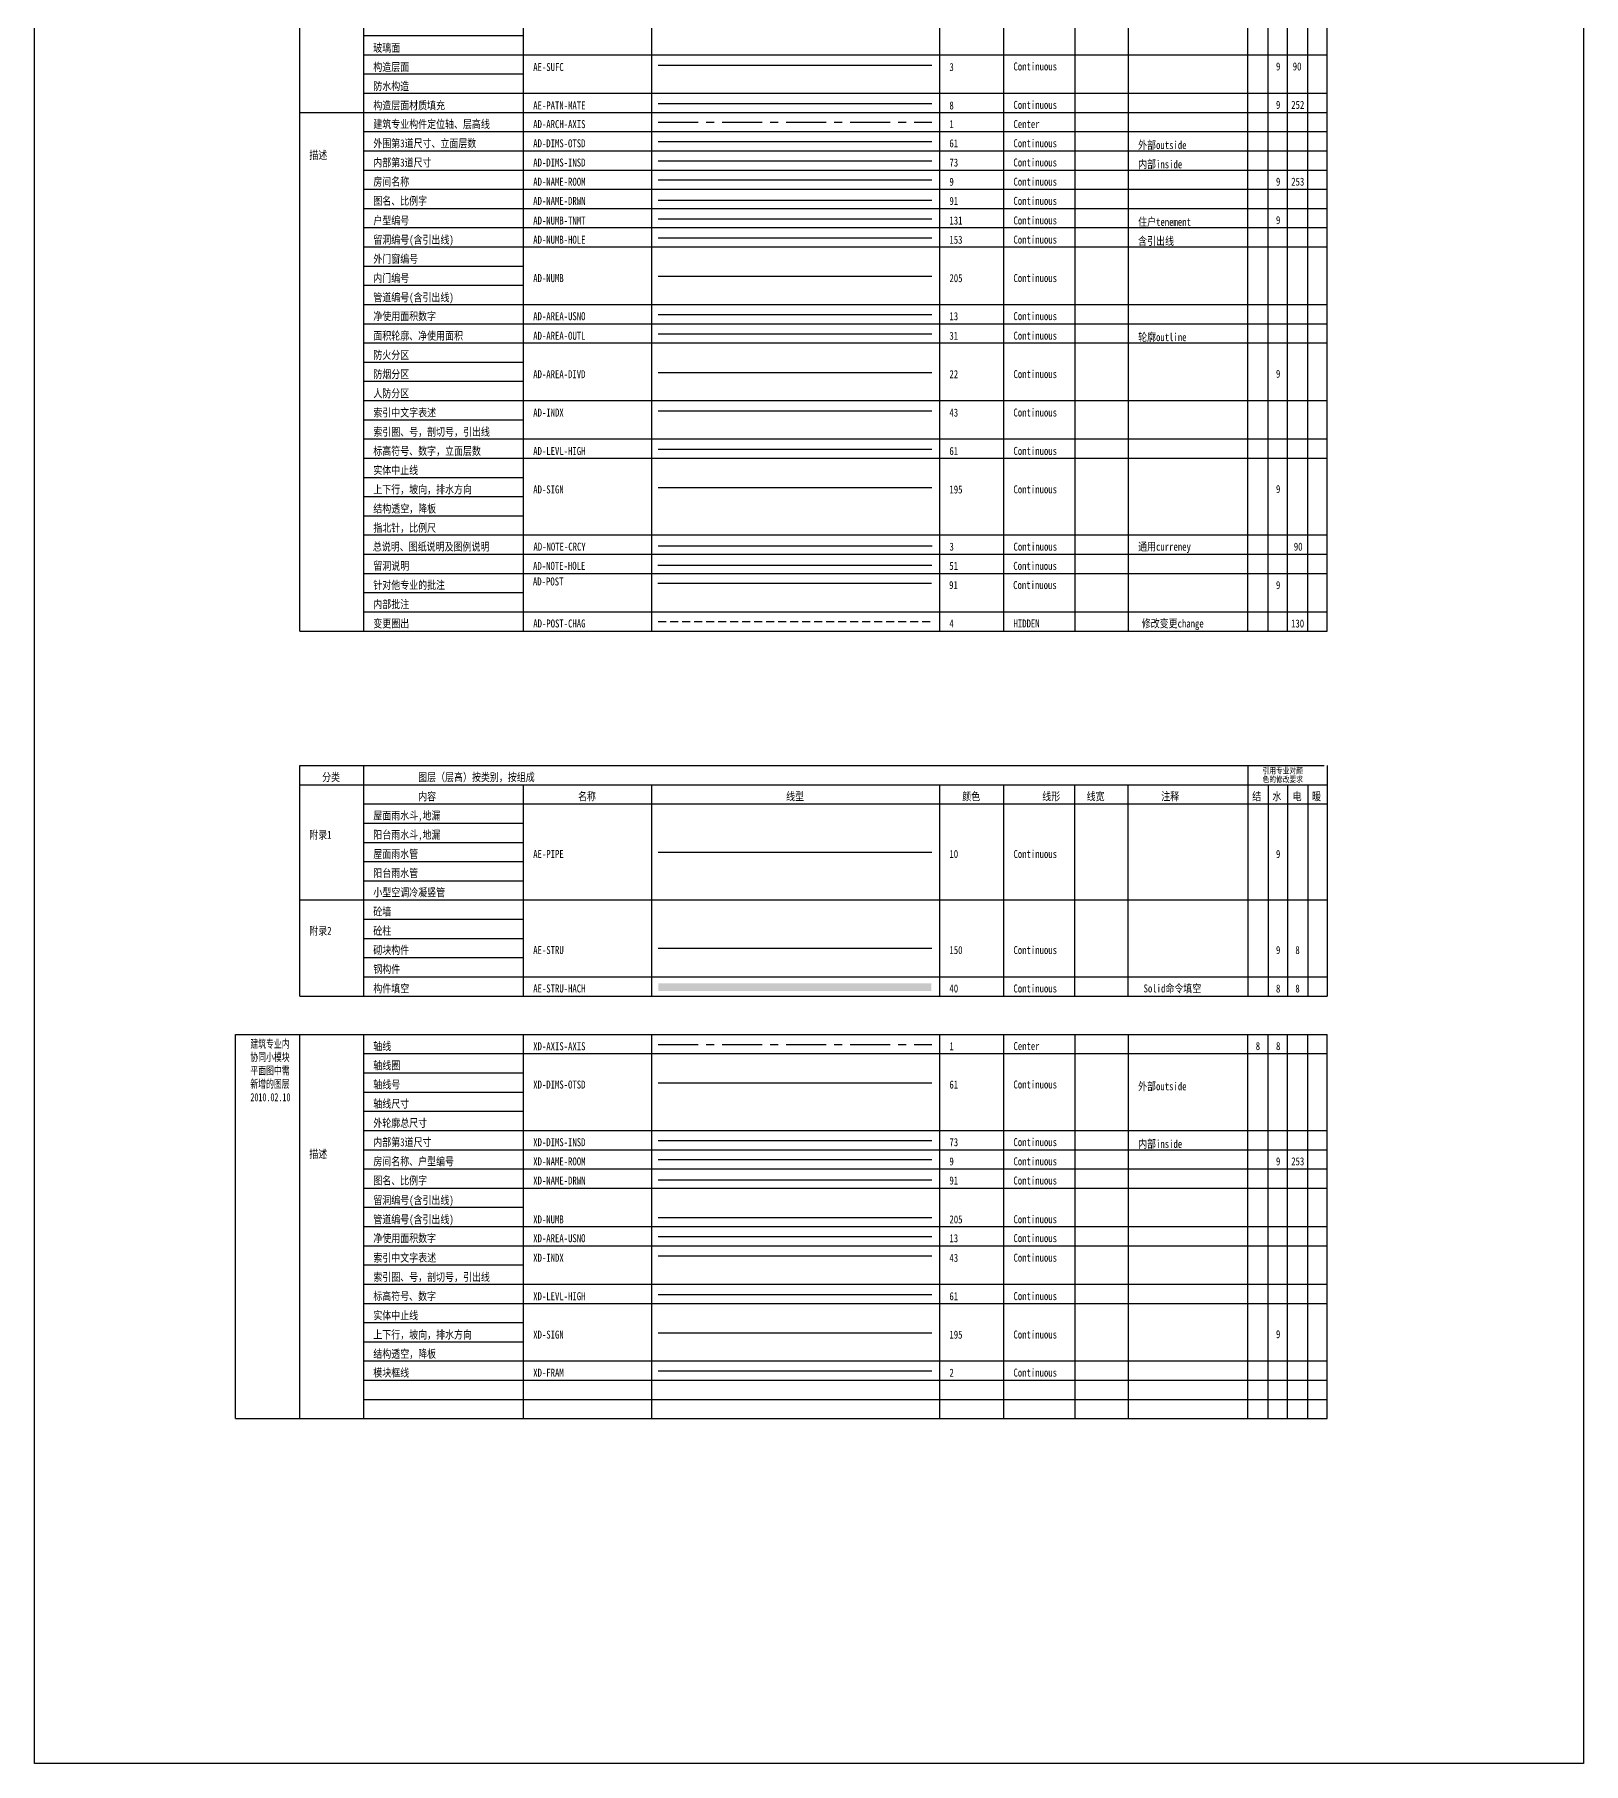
# Model space of a CAD drawing. Extents: x 517373861 to 518926964, y 3499235083 to 3500016639.
# Drawn here: x 517373861 to 517422238, y 3499235083 to 3499289085 of the extents above; entities that cross this region are included whole.
import ezdxf

# ---------------------------------------------------------------- set-up
doc = ezdxf.new("R2010")
doc.units = 0
doc.header["$LTSCALE"] = 1000
doc.header["$MEASUREMENT"] = 0
doc.linetypes.add('CENTER', pattern=[2, 1.25, -0.25, 0.25, -0.25])
doc.linetypes.add('HIDDEN', pattern=[0.375, 0.25, -0.125])
doc.layers.get('DEFPOINTS').update_dxf_attribs({"color": 8, "linetype": 'CONTINUOUS'})
for name, color, linetype in [('AD-ARCH-AXIS', 1, 'CENTER'), ('AD-AREA-DIVD', 22, 'CONTINUOUS'), ('AD-AREA-OUTL', 31, 'CONTINUOUS'), ('AD-AREA-USNO', 13, 'CONTINUOUS'), ('AD-DIMS-INSD', 73, 'CONTINUOUS'), ('AD-DIMS-OTSD', 61, 'CONTINUOUS'), ('AD-INDX', 43, 'CONTINUOUS'), ('AD-LEVL-HIGH', 61, 'CONTINUOUS'), ('AD-NAME-DRWN', 91, 'CONTINUOUS'), ('AD-NAME-ROOM', 9, 'CONTINUOUS'), ('AD-NOTE-CRCY', 3, 'CONTINUOUS'), ('AD-NOTE-HOLE', 51, 'CONTINUOUS'), ('AD-NUMB', 205, 'CONTINUOUS'), ('AD-NUMB-HOLE', 153, 'CONTINUOUS'), ('AD-NUMB-TNMT', 131, 'CONTINUOUS'), ('AD-POST', 91, 'CONTINUOUS'), ('AD-POST-CHAG', 4, 'HIDDEN'), ('AD-SIGN', 195, 'CONTINUOUS'), ('AE-FNSH', 11, 'CONTINUOUS'), ('AE-PATN-MATE', 8, 'CONTINUOUS'), ('AE-PIPE', 10, 'CONTINUOUS'), ('AE-STRU', 150, 'CONTINUOUS'), ('AE-STRU-HACH', 40, 'CONTINUOUS'), ('AE-SUFC', 3, 'CONTINUOUS'), ('XD-AREA-USNO', 13, 'CONTINUOUS'), ('XD-AXIS-AXIS', 1, 'CENTER'), ('XD-DIMS-INSD', 73, 'CONTINUOUS'), ('XD-DIMS-OTSD', 61, 'CONTINUOUS'), ('XD-INDX', 43, 'CONTINUOUS'), ('XD-LEVL-HIGH', 61, 'CONTINUOUS'), ('XD-NAME-DRWN', 91, 'CONTINUOUS'), ('XD-NAME-ROOM', 9, 'CONTINUOUS'), ('XD-NUMB', 205, 'CONTINUOUS'), ('XD-SIGN', 195, 'CONTINUOUS')]:
    doc.layers.add(name, color=color, linetype=linetype)
doc.layers.add('XD-FRAM', color=2, linetype='CONTINUOUS', plot=False)
doc.styles.add('TH-STYLE1', font='STFANGSO.TTF', dxfattribs={"width": 0.7})

msp = doc.modelspace()

# ---------------------------------------------------------------- linework, layer by layer
at = {"layer": 'AD-ARCH-AXIS'}
msp.add_line((517393337, 3499286345), (517401890, 3499286345), dxfattribs=at)
at = {"layer": 'AD-AREA-DIVD'}
msp.add_line((517393337, 3499278534), (517401890, 3499278534), dxfattribs=at)
at = {"layer": 'AD-AREA-OUTL'}
msp.add_line((517393337, 3499279734), (517401890, 3499279734), dxfattribs=at)
at = {"layer": 'AD-AREA-USNO'}
msp.add_line((517393337, 3499280345), (517401890, 3499280345), dxfattribs=at)
at = {"layer": 'AD-DIMS-INSD'}
msp.add_line((517393337, 3499285145), (517401890, 3499285145), dxfattribs=at)
at = {"layer": 'AD-DIMS-OTSD'}
msp.add_line((517393337, 3499285745), (517401890, 3499285745), dxfattribs=at)
at = {"layer": 'AD-INDX'}
msp.add_line((517393337, 3499277334), (517401890, 3499277334), dxfattribs=at)
at = {"layer": 'AD-LEVL-HIGH'}
msp.add_line((517393337, 3499276134), (517401890, 3499276134), dxfattribs=at)
at = {"layer": 'AD-NAME-DRWN'}
msp.add_line((517393337, 3499283915), (517401890, 3499283915), dxfattribs=at)
at = {"layer": 'AD-NAME-ROOM'}
msp.add_line((517393337, 3499284545), (517401890, 3499284545), dxfattribs=at)
at = {"layer": 'AD-NOTE-CRCY'}
msp.add_line((517393339, 3499273115), (517401892, 3499273115), dxfattribs=at)
at = {"layer": 'AD-NOTE-HOLE'}
msp.add_line((517393333, 3499272515), (517401885, 3499272515), dxfattribs=at)
at = {"layer": 'AD-NUMB'}
msp.add_line((517393337, 3499281534), (517401890, 3499281534), dxfattribs=at)
at = {"layer": 'AD-NUMB-HOLE'}
msp.add_line((517393337, 3499282734), (517401890, 3499282734), dxfattribs=at)
at = {"layer": 'AD-NUMB-TNMT'}
msp.add_line((517393337, 3499283334), (517401890, 3499283334), dxfattribs=at)
at = {"layer": 'AD-POST'}
msp.add_line((517393327, 3499271947), (517401880, 3499271947), dxfattribs=at)
at = {"layer": 'AD-POST-CHAG'}
msp.add_line((517393337, 3499270747), (517401890, 3499270747), dxfattribs=at)
at = {"layer": 'AD-SIGN'}
msp.add_line((517393337, 3499274934), (517401890, 3499274934), dxfattribs=at)
at = {"layer": 'AE-PATN-MATE'}
msp.add_line((517393337, 3499286928), (517401890, 3499286928), dxfattribs=at)
at = {"layer": 'AE-PIPE'}
msp.add_line((517393337, 3499263547), (517401890, 3499263547), dxfattribs=at)
at = {"layer": 'AE-STRU'}
msp.add_line((517393337, 3499260547), (517401890, 3499260547), dxfattribs=at)
at = {"layer": 'AE-STRU-HACH'}
msp.add_solid([(517393348, 3499259453), (517393348, 3499259213), (517401875, 3499259453), (517401875, 3499259213)], dxfattribs=at)
at = {"layer": 'AE-SUFC'}
msp.add_line((517393337, 3499288128), (517401890, 3499288128), dxfattribs=at)
at = {"layer": 'DEFPOINTS'}
for p, q in [((517382142, 3499270454), (517382142, 3499319654)), ((517384142, 3499270454), (517384142, 3499319654)), ((517411757, 3499270454), (517411757, 3499319654)), ((517414233, 3499270454), (517414233, 3499319654)), ((517389136, 3499270454), (517389136, 3499319054)), ((517393136, 3499270454), (517393136, 3499319054)), ((517402136, 3499270454), (517402136, 3499319054)), ((517404136, 3499270454), (517404136, 3499319054)), ((517406362, 3499270454), (517406362, 3499319054)), ((517408030, 3499270454), (517408030, 3499319054)), ((517412388, 3499270454), (517412388, 3499319054)), ((517412995, 3499270454), (517412995, 3499319054)), ((517413626, 3499270454), (517413626, 3499319054)), ((517384142, 3499289054), (517389136, 3499289054)), ((517384142, 3499288454), (517414233, 3499288454)), ((517384142, 3499287854), (517389136, 3499287854)), ((517384142, 3499287254), (517414233, 3499287254)), ((517382142, 3499286654), (517414233, 3499286654)), ((517384142, 3499286054), (517414233, 3499286054)), ((517384142, 3499285454), (517414233, 3499285454)), ((517384142, 3499284854), (517414233, 3499284854)), ((517384142, 3499284254), (517414233, 3499284254)), ((517384142, 3499283654), (517414233, 3499283654)), ((517384142, 3499283054), (517414233, 3499283054)), ((517384142, 3499282454), (517414233, 3499282454)), ((517384142, 3499281854), (517389136, 3499281854)), ((517384142, 3499281254), (517389136, 3499281254)), ((517384142, 3499280654), (517414233, 3499280654)), ((517384142, 3499280054), (517414233, 3499280054)), ((517384142, 3499279454), (517414233, 3499279454)), ((517384142, 3499278854), (517389136, 3499278854)), ((517384142, 3499278254), (517389136, 3499278254)), ((517384142, 3499277654), (517414233, 3499277654)), ((517384142, 3499277054), (517389136, 3499277054)), ((517384142, 3499276454), (517414233, 3499276454)), ((517384142, 3499275854), (517414233, 3499275854)), ((517384142, 3499275254), (517389136, 3499275254)), ((517384142, 3499274654), (517389136, 3499274654)), ((517384142, 3499274054), (517389136, 3499274054)), ((517384142, 3499273454), (517414233, 3499273454)), ((517384142, 3499272854), (517414233, 3499272854)), ((517384142, 3499272254), (517414233, 3499272254)), ((517384142, 3499271654), (517389136, 3499271654)), ((517384142, 3499271054), (517414233, 3499271054)), ((517382142, 3499270454), (517414233, 3499270454)), ((517382142, 3499259054), (517382142, 3499266254)), ((517382142, 3499266254), (517414142, 3499266254)), ((517384142, 3499259054), (517384142, 3499266254)), ((517411757, 3499266254), (517411757, 3499259054)), ((517414233, 3499266254), (517414233, 3499259054)), ((517382142, 3499265654), (517414233, 3499265654)), ((517389136, 3499259054), (517389136, 3499265654)), ((517393136, 3499259054), (517393136, 3499265654)), ((517402136, 3499259054), (517402136, 3499265654)), ((517404136, 3499259054), (517404136, 3499265654)), ((517406358, 3499259054), (517406358, 3499265654)), ((517408022, 3499259054), (517408022, 3499265654)), ((517412388, 3499265654), (517412388, 3499259054)), ((517412995, 3499265654), (517412995, 3499259054)), ((517413626, 3499265654), (517413626, 3499259054)), ((517384142, 3499265054), (517414233, 3499265054)), ((517384142, 3499265054), (517414233, 3499265054)), ((517384142, 3499264454), (517389136, 3499264454)), ((517384142, 3499263854), (517389136, 3499263854)), ((517384142, 3499263254), (517389136, 3499263254)), ((517384142, 3499263254), (517389136, 3499263254)), ((517384142, 3499262654), (517389136, 3499262654)), ((517382142, 3499262054), (517414233, 3499262054)), ((517384142, 3499261454), (517389136, 3499261454)), ((517384142, 3499260854), (517389136, 3499260854)), ((517384142, 3499260254), (517389136, 3499260254)), ((517384142, 3499259654), (517414233, 3499259654)), ((517382142, 3499259054), (517414233, 3499259054)), ((517380142, 3499257854), (517414233, 3499257854)), ((517380142, 3499245854), (517380142, 3499257854)), ((517382142, 3499245854), (517382142, 3499257854)), ((517384142, 3499245854), (517384142, 3499257854)), ((517389136, 3499245854), (517389136, 3499257854)), ((517393136, 3499245854), (517393136, 3499257854)), ((517402136, 3499245854), (517402136, 3499257854)), ((517404136, 3499245854), (517404136, 3499257854)), ((517406362, 3499245854), (517406362, 3499257854)), ((517408030, 3499245854), (517408030, 3499257854)), ((517411757, 3499245854), (517411757, 3499257854)), ((517412388, 3499245854), (517412388, 3499257854)), ((517412995, 3499245854), (517412995, 3499257854)), ((517413626, 3499245854), (517413626, 3499257854)), ((517414233, 3499245854), (517414233, 3499257854)), ((517384142, 3499257254), (517414233, 3499257254)), ((517384142, 3499256654), (517389136, 3499256654)), ((517384142, 3499256054), (517389136, 3499256054)), ((517384142, 3499255454), (517389136, 3499255454)), ((517384142, 3499254854), (517414233, 3499254854)), ((517384142, 3499254254), (517414233, 3499254254)), ((517384142, 3499253654), (517414233, 3499253654)), ((517384142, 3499253054), (517414233, 3499253054)), ((517384142, 3499252454), (517389136, 3499252454)), ((517384142, 3499251854), (517414233, 3499251854)), ((517384142, 3499251254), (517414233, 3499251254)), ((517384142, 3499251254), (517414233, 3499251254)), ((517384142, 3499250654), (517389136, 3499250654)), ((517384142, 3499250054), (517414233, 3499250054)), ((517384142, 3499249454), (517414233, 3499249454)), ((517384142, 3499248854), (517389136, 3499248854)), ((517384142, 3499248254), (517389136, 3499248254)), ((517384142, 3499247654), (517414233, 3499247654)), ((517384142, 3499247054), (517414233, 3499247054)), ((517384142, 3499246454), (517414233, 3499246454)), ((517380142, 3499245854), (517414233, 3499245854)), ((517382142, 3499245854), (517414142, 3499245854))]:
    msp.add_line(p, q, dxfattribs=at)
msp.add_lwpolyline([(517373861, 3499342995), (517422238, 3499342995), (517422238, 3499235083), (517373861, 3499235083)], close=True, dxfattribs=at)
at = {"layer": 'XD-AREA-USNO'}
msp.add_line((517393337, 3499251545), (517401890, 3499251545), dxfattribs=at)
at = {"layer": 'XD-AXIS-AXIS'}
msp.add_line((517393337, 3499257542), (517401890, 3499257542), dxfattribs=at)
at = {"layer": 'XD-DIMS-INSD'}
msp.add_line((517393337, 3499254545), (517401890, 3499254545), dxfattribs=at)
at = {"layer": 'XD-DIMS-OTSD'}
msp.add_line((517393337, 3499256345), (517401890, 3499256345), dxfattribs=at)
at = {"layer": 'XD-FRAM'}
msp.add_line((517393337, 3499247345), (517401890, 3499247345), dxfattribs=at)
at = {"layer": 'XD-INDX'}
msp.add_line((517393337, 3499250934), (517401890, 3499250934), dxfattribs=at)
at = {"layer": 'XD-LEVL-HIGH'}
msp.add_line((517393337, 3499249734), (517401890, 3499249734), dxfattribs=at)
at = {"layer": 'XD-NAME-DRWN'}
msp.add_line((517393337, 3499253315), (517401890, 3499253315), dxfattribs=at)
at = {"layer": 'XD-NAME-ROOM'}
msp.add_line((517393337, 3499253945), (517401890, 3499253945), dxfattribs=at)
at = {"layer": 'XD-NUMB'}
msp.add_line((517393337, 3499252134), (517401890, 3499252134), dxfattribs=at)
at = {"layer": 'XD-SIGN'}
msp.add_line((517393337, 3499248534), (517401890, 3499248534), dxfattribs=at)

# ---------------------------------------------------------------- texts
at = {"layer": 'AD-ARCH-AXIS', "style": 'TH-STYLE1', "width": 0.8}
for s, p in [('建筑专业构件定位轴、层高线', (517384442, 3499286163)), ('AD-ARCH-AXIS', (517389436, 3499286163)), ('1', (517402436, 3499286163)), ('Center', (517404436, 3499286165))]:
    msp.add_text(s, height=250, dxfattribs=at).set_placement(p)
at = {"layer": 'AD-AREA-DIVD', "style": 'TH-STYLE1', "width": 0.8}
for s, p in [('防火分区', (517384442, 3499278952)), ('防烟分区', (517384442, 3499278352)), ('AD-AREA-DIVD', (517389436, 3499278352)), ('22', (517402436, 3499278352)), ('Continuous', (517404436, 3499278355)), ('人防分区', (517384442, 3499277752))]:
    msp.add_text(s, height=250, dxfattribs=at).set_placement(p)
at = {"layer": 'AD-AREA-OUTL', "style": 'TH-STYLE1', "width": 0.8}
for s, p in [('面积轮廓、净使用面积', (517384442, 3499279552)), ('AD-AREA-OUTL', (517389436, 3499279552)), ('31', (517402436, 3499279552)), ('Continuous', (517404436, 3499279555)), ('轮廓outline', (517408330, 3499279509))]:
    msp.add_text(s, height=250, dxfattribs=at).set_placement(p)
at = {"layer": 'AD-AREA-USNO', "style": 'TH-STYLE1', "width": 0.8}
for s, p in [('净使用面积数字', (517384442, 3499280163)), ('AD-AREA-USNO', (517389436, 3499280163)), ('13', (517402436, 3499280163)), ('Continuous', (517404436, 3499280165))]:
    msp.add_text(s, height=250, dxfattribs=at).set_placement(p)
at = {"layer": 'AD-DIMS-INSD', "style": 'TH-STYLE1', "width": 0.8}
for s, p in [('内部第3道尺寸', (517384442, 3499284963)), ('AD-DIMS-INSD', (517389436, 3499284963)), ('73', (517402436, 3499284963)), ('Continuous', (517404436, 3499284965)), ('内部inside', (517408330, 3499284909))]:
    msp.add_text(s, height=250, dxfattribs=at).set_placement(p)
at = {"layer": 'AD-DIMS-OTSD', "style": 'TH-STYLE1', "width": 0.8}
for s, p in [('外围第3道尺寸、立面层数', (517384442, 3499285563)), ('AD-DIMS-OTSD', (517389436, 3499285563)), ('61', (517402436, 3499285563)), ('Continuous', (517404436, 3499285565)), ('外部outside', (517408330, 3499285509))]:
    msp.add_text(s, height=250, dxfattribs=at).set_placement(p)
at = {"layer": 'AD-INDX', "style": 'TH-STYLE1', "width": 0.8}
for s, p in [('索引中文字表述', (517384442, 3499277152)), ('AD-INDX', (517389436, 3499277152)), ('43', (517402436, 3499277152)), ('Continuous', (517404436, 3499277155)), ('索引圈、号，剖切号，引出线', (517384442, 3499276552))]:
    msp.add_text(s, height=250, dxfattribs=at).set_placement(p)
at = {"layer": 'AD-LEVL-HIGH', "style": 'TH-STYLE1', "width": 0.8}
for s, p in [('标高符号、数字，立面层数', (517384442, 3499275952)), ('AD-LEVL-HIGH', (517389436, 3499275952)), ('61', (517402436, 3499275952)), ('Continuous', (517404436, 3499275955))]:
    msp.add_text(s, height=250, dxfattribs=at).set_placement(p)
at = {"layer": 'AD-NAME-DRWN', "style": 'TH-STYLE1', "width": 0.8}
for s, p in [('图名、比例字', (517384442, 3499283765)), ('AD-NAME-DRWN', (517389436, 3499283765)), ('91', (517402436, 3499283765)), ('Continuous', (517404436, 3499283765))]:
    msp.add_text(s, height=250, dxfattribs=at).set_placement(p)
at = {"layer": 'AD-NAME-ROOM', "style": 'TH-STYLE1', "width": 0.8}
for s, p in [('房间名称', (517384442, 3499284363)), ('AD-NAME-ROOM', (517389436, 3499284363)), ('9', (517402436, 3499284363)), ('Continuous', (517404436, 3499284365))]:
    msp.add_text(s, height=250, dxfattribs=at).set_placement(p)
at = {"layer": 'AD-NOTE-CRCY', "style": 'TH-STYLE1', "width": 0.8}
for s, p in [('总说明、图纸说明及图例说明', (517384428, 3499272965)), ('AD-NOTE-CRCY', (517389443, 3499272965)), ('3', (517402438, 3499272965)), ('Continuous', (517404438, 3499272965)), ('通用curreney', (517408330, 3499272965))]:
    msp.add_text(s, height=250, dxfattribs=at).set_placement(p)
at = {"layer": 'AD-NOTE-HOLE', "style": 'TH-STYLE1', "width": 0.8}
for s, p in [('留洞说明', (517384442, 3499272365)), ('AD-NOTE-HOLE', (517389432, 3499272365)), ('51', (517402432, 3499272365)), ('Continuous', (517404432, 3499272365))]:
    msp.add_text(s, height=250, dxfattribs=at).set_placement(p)
at = {"layer": 'AD-NUMB', "style": 'TH-STYLE1', "width": 0.8}
for s, p in [('外门窗编号', (517384442, 3499281952)), ('内门编号', (517384442, 3499281352)), ('AD-NUMB', (517389436, 3499281352)), ('205', (517402436, 3499281352)), ('Continuous', (517404436, 3499281355)), ('管道编号(含引出线)', (517384442, 3499280752))]:
    msp.add_text(s, height=250, dxfattribs=at).set_placement(p)
at = {"layer": 'AD-NUMB-HOLE', "style": 'TH-STYLE1', "width": 0.8}
for s, p in [('留洞编号(含引出线)', (517384442, 3499282552)), ('AD-NUMB-HOLE', (517389436, 3499282552)), ('153', (517402436, 3499282552)), ('Continuous', (517404436, 3499282555)), ('含引出线', (517408330, 3499282509))]:
    msp.add_text(s, height=250, dxfattribs=at).set_placement(p)
at = {"layer": 'AD-NUMB-TNMT', "style": 'TH-STYLE1', "width": 0.8}
for s, p in [('户型编号', (517384442, 3499283152)), ('AD-NUMB-TNMT', (517389436, 3499283152)), ('131', (517402436, 3499283152)), ('Continuous', (517404436, 3499283155)), ('住户tenement', (517408330, 3499283109))]:
    msp.add_text(s, height=250, dxfattribs=at).set_placement(p)
at = {"layer": 'AD-POST', "style": 'TH-STYLE1', "width": 0.8}
for s, p in [('针对他专业的批注', (517384442, 3499271765)), ('AD-POST', (517389427, 3499271877)), ('91', (517402427, 3499271765)), ('Continuous', (517404427, 3499271765)), ('内部批注', (517384442, 3499271165))]:
    msp.add_text(s, height=250, dxfattribs=at).set_placement(p)
at = {"layer": 'AD-POST-CHAG', "style": 'TH-STYLE1', "width": 0.8}
for s, p in [('变更圈出', (517384442, 3499270565)), ('AD-POST-CHAG', (517389437, 3499270565)), ('4', (517402437, 3499270565)), ('HIDDEN', (517404437, 3499270565)), ('修改变更change', (517408442, 3499270565))]:
    msp.add_text(s, height=250, dxfattribs=at).set_placement(p)
at = {"layer": 'AD-SIGN', "style": 'TH-STYLE1', "width": 0.8}
for s, p in [('实体中止线', (517384442, 3499275352)), ('上下行，坡向，排水方向', (517384442, 3499274752)), ('AD-SIGN', (517389436, 3499274752)), ('195', (517402436, 3499274752)), ('Continuous', (517404436, 3499274755)), ('结构透空，降板', (517384442, 3499274152)), ('指北针，比例尺', (517384442, 3499273552))]:
    msp.add_text(s, height=250, dxfattribs=at).set_placement(p)
at = {"layer": 'AE-FNSH', "style": 'TH-STYLE1', "width": 0.8}
msp.add_text('玻璃面', height=250, dxfattribs=at).set_placement((517384442, 3499288544))
at = {"layer": 'AE-PATN-MATE', "style": 'TH-STYLE1', "width": 0.8}
for s, p in [('构造层面材质填充', (517384442, 3499286746)), ('AE-PATN-MATE', (517389436, 3499286746)), ('8', (517402436, 3499286746)), ('Continuous', (517404436, 3499286765))]:
    msp.add_text(s, height=250, dxfattribs=at).set_placement(p)
at = {"layer": 'AE-PIPE', "style": 'TH-STYLE1', "width": 0.8}
for s, p in [('屋面雨水斗,地漏', (517384442, 3499264565)), ('阳台雨水斗,地漏', (517384442, 3499263965)), ('屋面雨水管', (517384442, 3499263365)), ('AE-PIPE', (517389436, 3499263365)), ('10', (517402436, 3499263365)), ('Continuous', (517404436, 3499263365)), ('阳台雨水管', (517384442, 3499262765)), ('小型空调冷凝竖管', (517384442, 3499262165))]:
    msp.add_text(s, height=250, dxfattribs=at).set_placement(p)
at = {"layer": 'AE-STRU', "style": 'TH-STYLE1', "width": 0.8}
for s, p in [('砼墙', (517384442, 3499261565)), ('砼柱', (517384442, 3499260965)), ('砌块构件', (517384442, 3499260365)), ('AE-STRU', (517389436, 3499260365)), ('150', (517402436, 3499260365)), ('Continuous', (517404436, 3499260365)), ('钢构件', (517384442, 3499259765))]:
    msp.add_text(s, height=250, dxfattribs=at).set_placement(p)
at = {"layer": 'AE-STRU-HACH', "style": 'TH-STYLE1', "width": 0.8}
for s, p in [('构件填空', (517384442, 3499259165)), ('AE-STRU-HACH', (517389436, 3499259165)), ('Continuous', (517404436, 3499259165)), ('Solid命令填空', (517408501, 3499259165)), ('40', (517402436, 3499259165))]:
    msp.add_text(s, height=250, dxfattribs=at).set_placement(p)
at = {"layer": 'AE-SUFC', "style": 'TH-STYLE1', "width": 0.8}
for s, p in [('构造层面', (517384442, 3499287946)), ('AE-SUFC', (517389436, 3499287946)), ('3', (517402436, 3499287946)), ('Continuous', (517404436, 3499287965)), ('防水构造', (517384442, 3499287346))]:
    msp.add_text(s, height=250, dxfattribs=at).set_placement(p)
at = {"layer": 'DEFPOINTS', "style": 'TH-STYLE1', "width": 0.8}
for s, height, p in [('9', 250, (517412636, 3499287965)), ('90', 250, (517413159, 3499287965)), ('9', 250, (517412636, 3499286765)), ('252', 250, (517413112, 3499286765)), ('描述', 250, (517382442, 3499285195)), ('9', 250, (517412636, 3499284365)), ('253', 250, (517413112, 3499284365)), ('9', 250, (517412636, 3499283165)), ('9', 250, (517412636, 3499278365)), ('9', 250, (517412636, 3499274765)), ('90', 250, (517413193, 3499272965)), ('9', 250, (517412636, 3499271765)), ('130', 250, (517413107, 3499270565)), ('分类', 250, (517382842, 3499265765)), ('图层（层高）按类别，按组成', 250, (517385842, 3499265765)), ('色的修改要求', 187.5, (517412217, 3499265728)), ('引用专业对颜', 187.5, (517412217, 3499266000)), ('内容', 250, (517385842, 3499265165)), ('名称', 250, (517390836, 3499265165)), ('线型', 250, (517397336, 3499265165)), ('颜色', 250, (517402836, 3499265165)), ('线形', 250, (517405336, 3499265165)), ('线宽', 250, (517406722, 3499265165)), ('注释', 250, (517409051, 3499265165)), ('结', 250, (517411893, 3499265165)), ('水', 250, (517412525, 3499265165)), ('电', 250, (517413157, 3499265165)), ('暖', 250, (517413763, 3499265165)), ('附录1', 250, (517382442, 3499263965)), ('9', 250, (517412636, 3499263365)), ('附录2', 250, (517382442, 3499260965)), ('9', 250, (517412636, 3499260365)), ('8', 250, (517413242, 3499260365)), ('8', 250, (517412636, 3499259165)), ('8', 250, (517413242, 3499259165)), ('8', 250, (517412004, 3499257365)), ('8', 250, (517412636, 3499257365)), ('描述', 250, (517382442, 3499253995)), ('9', 250, (517412636, 3499253765)), ('253', 250, (517413112, 3499253765)), ('9', 250, (517412636, 3499248365))]:
    msp.add_text(s, height=height, dxfattribs=at).set_placement(p)
at = {"layer": 'DEFPOINTS', "insert": (517380602, 3499257684), "char_height": 250, "width": 1399.68, "attachment_point": 1, "style": 'TH-STYLE1'}
msp.add_mtext('建筑专业内协同小模块平面图中需新增的图层2010.02.10', dxfattribs=at)
at = {"layer": 'XD-AREA-USNO', "style": 'TH-STYLE1', "width": 0.8}
for s, p in [('净使用面积数字', (517384442, 3499251363)), ('XD-AREA-USNO', (517389436, 3499251363)), ('13', (517402436, 3499251363)), ('Continuous', (517404436, 3499251365))]:
    msp.add_text(s, height=250, dxfattribs=at).set_placement(p)
at = {"layer": 'XD-AXIS-AXIS', "style": 'TH-STYLE1', "width": 0.8}
for s, p in [('轴线', (517384442, 3499257360)), ('XD-AXIS-AXIS', (517389436, 3499257360)), ('1', (517402436, 3499257360)), ('Center', (517404436, 3499257365))]:
    msp.add_text(s, height=250, dxfattribs=at).set_placement(p)
at = {"layer": 'XD-DIMS-INSD', "style": 'TH-STYLE1', "width": 0.8}
for s, p in [('内部第3道尺寸', (517384442, 3499254363)), ('XD-DIMS-INSD', (517389436, 3499254363)), ('73', (517402436, 3499254363)), ('Continuous', (517404436, 3499254365)), ('内部inside', (517408330, 3499254309))]:
    msp.add_text(s, height=250, dxfattribs=at).set_placement(p)
at = {"layer": 'XD-DIMS-OTSD', "style": 'TH-STYLE1', "width": 0.8}
for s, p in [('轴线圈', (517384442, 3499256760)), ('轴线号', (517384442, 3499256163)), ('XD-DIMS-OTSD', (517389436, 3499256163)), ('61', (517402436, 3499256163)), ('Continuous', (517404436, 3499256165)), ('外部outside', (517408330, 3499256109)), ('轴线尺寸', (517384442, 3499255563)), ('外轮廓总尺寸', (517384442, 3499254963))]:
    msp.add_text(s, height=250, dxfattribs=at).set_placement(p)
at = {"layer": 'XD-FRAM', "style": 'TH-STYLE1', "width": 0.8}
for s, p in [('模块框线', (517384442, 3499247163)), ('XD-FRAM', (517389436, 3499247163)), ('2', (517402436, 3499247163)), ('Continuous', (517404436, 3499247165))]:
    msp.add_text(s, height=250, dxfattribs=at).set_placement(p)
at = {"layer": 'XD-INDX', "style": 'TH-STYLE1', "width": 0.8}
for s, p in [('索引中文字表述', (517384442, 3499250752)), ('XD-INDX', (517389436, 3499250752)), ('43', (517402436, 3499250752)), ('Continuous', (517404436, 3499250755)), ('索引圈、号，剖切号，引出线', (517384442, 3499250152))]:
    msp.add_text(s, height=250, dxfattribs=at).set_placement(p)
at = {"layer": 'XD-LEVL-HIGH', "style": 'TH-STYLE1', "width": 0.8}
for s, p in [('标高符号、数字', (517384442, 3499249552)), ('XD-LEVL-HIGH', (517389436, 3499249552)), ('61', (517402436, 3499249552)), ('Continuous', (517404436, 3499249555))]:
    msp.add_text(s, height=250, dxfattribs=at).set_placement(p)
at = {"layer": 'XD-NAME-DRWN', "style": 'TH-STYLE1', "width": 0.8}
for s, p in [('图名、比例字', (517384442, 3499253165)), ('XD-NAME-DRWN', (517389436, 3499253165)), ('91', (517402436, 3499253165)), ('Continuous', (517404436, 3499253165))]:
    msp.add_text(s, height=250, dxfattribs=at).set_placement(p)
at = {"layer": 'XD-NAME-ROOM', "style": 'TH-STYLE1', "width": 0.8}
for s, p in [('房间名称、户型编号', (517384442, 3499253763)), ('Continuous', (517404436, 3499253765)), ('XD-NAME-ROOM', (517389436, 3499253763)), ('9', (517402436, 3499253763))]:
    msp.add_text(s, height=250, dxfattribs=at).set_placement(p)
at = {"layer": 'XD-NUMB', "style": 'TH-STYLE1', "width": 0.8}
for s, p in [('留洞编号(含引出线)', (517384442, 3499252552)), ('管道编号(含引出线)', (517384442, 3499251952)), ('XD-NUMB', (517389436, 3499251952)), ('205', (517402436, 3499251952)), ('Continuous', (517404436, 3499251955))]:
    msp.add_text(s, height=250, dxfattribs=at).set_placement(p)
at = {"layer": 'XD-SIGN', "style": 'TH-STYLE1', "width": 0.8}
for s, p in [('实体中止线', (517384442, 3499248952)), ('上下行，坡向，排水方向', (517384442, 3499248352)), ('XD-SIGN', (517389436, 3499248352)), ('195', (517402436, 3499248352)), ('Continuous', (517404436, 3499248355)), ('结构透空，降板', (517384442, 3499247752))]:
    msp.add_text(s, height=250, dxfattribs=at).set_placement(p)

doc.saveas('drawing.dxf')
